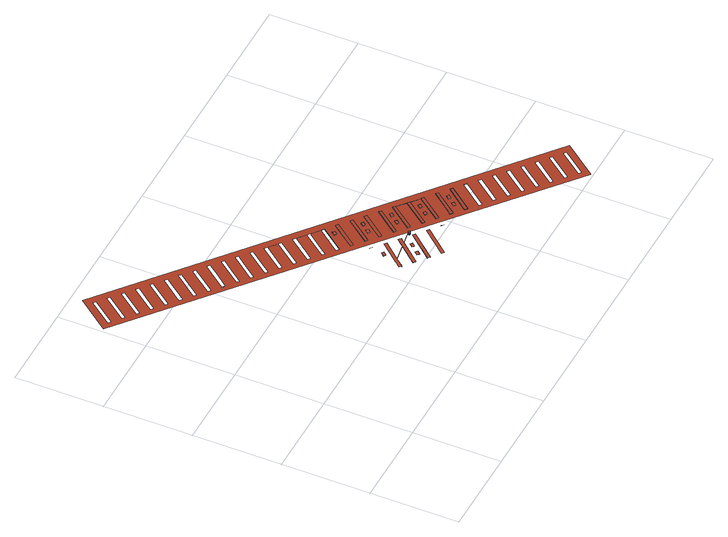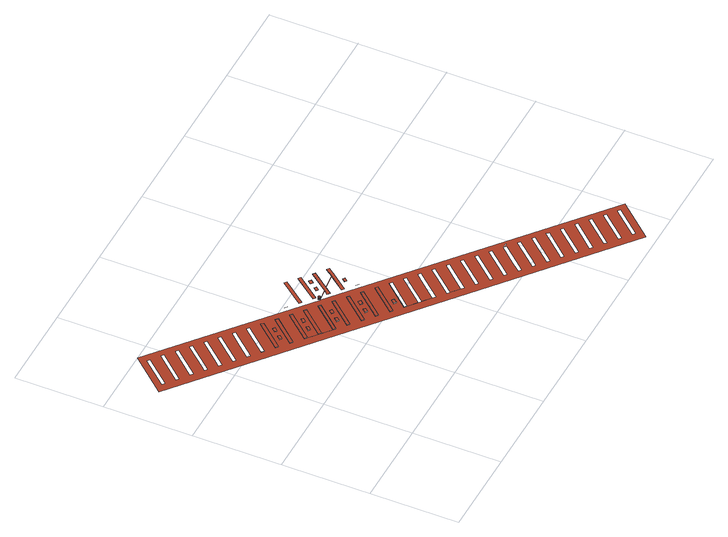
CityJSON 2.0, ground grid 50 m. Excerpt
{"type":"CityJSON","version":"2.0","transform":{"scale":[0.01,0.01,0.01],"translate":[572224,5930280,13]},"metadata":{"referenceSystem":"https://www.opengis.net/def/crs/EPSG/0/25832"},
"CityObjects":{
"building1":{"type":"Building","attributes":{"Grundfläche 2D":"13745.719091","Grundhöhe NN":"4.508"},"children":["building1-1","building1-2","building1-3","building1-4","building1-5","building1-6","building1-7","building1-8","building1-9","building1-10","building1-11","building1-12","building1-13"],"geometry":[{"type":"MultiSurface","lod":"3","boundaries":[[[0,1,2,3]],[[4,5,6,7,8,9,10,11,12,13]],[[14,15,16,17,18,19,8,7,6,5,4]],[[20,21,16,15]],[[22,23,24,25]],[[0,26,27,28,29,30,31,32,33,1]],[[31,30,34,35,36,21,20,2,1,33,32]],[[37,38,39,40]],[[19,41,9,8]],[[42,43,44,45]],[[46,47,48,29,28,27,26,0,3,49,50]],[[51,52,53,54]],[[55,56,57,58]],[[38,37,59,60]],[[60,59,61,62]],[[63,50,49]],[[48,34,30,29]],[[64,65,66,67]],[[56,55,68,69]],[[69,68,70,71]],[[43,72,73,44]],[[74,51,54,75]],[[45,76,77,42]],[[78,79,80,81]],[[62,39,38,60]],[[82,83,84,85]],[[72,43,42,77]],[[65,86,87,66]],[[56,69,71,57]],[[88,89,90,91,63,92],[93,94,95,96,97,98,99,75],[100,101,102,103,104,105],[106,107,108,109,110,111,112],[113,114,115,116,117,118],[119,120,121,122,123],[124,125,126,127],[128,129,130,131],[132,133,134,135],[136,137,138,139,140,111],[141,142,143,144,145],[146,147,148,149],[150,151,152,153],[58,57,71,70],[53,154,75,54],[155,105,156,157],[158,159,160,161],[162,163,164,165],[166,167,168,169],[45,44,73,76],[66,87,170,67],[171,172,173,174,175],[176,177,178,179,180,99],[181,182,183,184,185,186],[187,188,189,190,191,192],[193,194,195,196,197],[198,199,200,201,202,203],[85,84,204,205],[206,207,208,104],[209,210,211,212,213],[214,215,216,217],[218,219,220,221],[222,223,224,225],[226,227,228,229,230,231],[232,233,234,235,236],[237,238,113]],[[239,240,78,81]],[[241,242,207,206]],[[86,65,64,243]],[[243,64,67,170]],[[83,244,204,84]],[[76,73,72,77]],[[245,246,247,248]],[[249,250,102,101]],[[244,83,82,251]],[[251,82,85,205]],[[242,252,208,207]],[[86,243,170,87]],[[155,157,253,254]],[[252,242,241,255]],[[255,241,206,104]],[[250,256,103,102]],[[244,251,205,204]],[[233,232,257,258]],[[256,250,249,259]],[[259,249,101,100]],[[254,260,105,155]],[[252,255,104,208]],[[260,254,253,261]],[[261,253,157,156]],[[233,258,262,235,234]],[[256,259,100,103]],[[104,103,100,105]],[[262,258,257,263]],[[263,257,232,236]],[[264,265,148,147]],[[156,105,260,261]],[[265,264,266,267]],[[267,266,146,149]],[[236,235,262,263]],[[149,148,265,267]],[[127,126,268,269]]],"semantics":{"surfaces":[{"type":"WallSurface"},{"type":"RoofSurface"}],"values":[0,1,0,1,0,1,0,0,0,0,0,0,0,1,0,1,0,0,1,0,0,0,0,1,0,0,1,0,0,1,0,0,1,0,0,0,0,0,1,0,0,0,0,1,0,0,0,0,1,0,0,0,1,0,0,0,1,1,0,0,0,1,0,0,0,0]}}]},
"building1-1":{"type":"BuildingInstallation","parents":["building1"],"geometry":[{"type":"MultiSurface","lod":"3","boundaries":[[[270,271,272,273]],[[273,272,274,275]],[[275,276,270,273]],[[276,277,271,270]],[[272,271,277,274]]],"semantics":{"surfaces":[{"type":"RoofSurface"},{"type":"WallSurface"}],"values":[0,1,1,1,1]}}]},
"building1-2":{"type":"BuildingInstallation","parents":["building1"],"geometry":[{"type":"MultiSurface","lod":"3","boundaries":[[[278,279,280,281]],[[281,280,282,283]],[[278,281,283,284]],[[279,278,284,285]],[[280,279,285,282]]],"semantics":{"surfaces":[{"type":"RoofSurface"},{"type":"WallSurface"}],"values":[0,1,1,1,1]}}]},
"building1-3":{"type":"BuildingInstallation","parents":["building1"],"geometry":[{"type":"MultiSurface","lod":"3","boundaries":[[[286,287,288,289]],[[289,288,290,291]],[[286,289,291,292]],[[287,286,292,293]],[[288,287,293,290]]],"semantics":{"surfaces":[{"type":"RoofSurface"},{"type":"WallSurface"}],"values":[0,1,1,1,1]}}]},
"building1-4":{"type":"BuildingInstallation","parents":["building1"],"geometry":[{"type":"MultiSurface","lod":"3","boundaries":[[[294,295,296,297]],[[297,296,298,299]],[[294,297,299,300]],[[295,294,300,301]],[[296,295,301,298]]],"semantics":{"surfaces":[{"type":"RoofSurface"},{"type":"WallSurface"}],"values":[0,1,1,1,1]}}]},
"building1-5":{"type":"BuildingInstallation","parents":["building1"],"geometry":[{"type":"MultiSurface","lod":"3","boundaries":[[[302,303,304,305]],[[305,304,306,307]],[[302,305,307,308]],[[303,302,308,309]],[[304,303,309,306]]],"semantics":{"surfaces":[{"type":"RoofSurface"},{"type":"WallSurface"}],"values":[0,1,1,1,1]}}]},
"building1-6":{"type":"BuildingInstallation","parents":["building1"],"geometry":[{"type":"MultiSurface","lod":"3","boundaries":[[[310,311,312,313,314,315,316,317,318,319,320,321,322,323,324,325,326,327,328,329,330,331,332,333,334,335,336,337,338,339,340,341,342,343,344,345,346,347,348,349,350,351,352,353,354,355,356,357,358,359,360,361,362,363,364,365,366,367,368,369,370,371,372,373,374,375,376,377,378,379,380,381,382,383,384,385,386,387,388,389,390,391,392,393,394,395,396,397,398,399,400,401,402,403,404,405,406,407,408,409,410,411,412,413,414,415,416,417,418,419,420,421,422,423,424,425,426,427,428,429,430,431,432,433,434,435,436,437,438,439,440,441,442,443,444,445,446,447,448,449,450,451,452,453,454,455,456,457,458,459,460,461,462,463,464,465,466,467,468,469]],[[470,471,465,464]],[[471,472,473,467,466,465]],[[473,474,475,476,310,469,468,467]],[[476,477,311,310]],[[477,478,479,313,312,311]],[[479,480,314,313]],[[480,481,482,316,315,314]],[[483,484,485,486,456,455,454,453]],[[486,487,457,456]],[[487,488,458,457]],[[488,489,459,458]],[[489,490,460,459]],[[490,491,492,493,463,462,461,460]],[[493,470,464,463]],[[482,494,317,316]],[[494,495,318,317]],[[495,496,319,318]],[[496,497,320,319]],[[497,498,321,320]],[[498,499,322,321]],[[499,500,323,322]],[[500,501,324,323]],[[501,502,325,324]],[[502,503,326,325]],[[503,504,327,326]],[[504,505,328,327]],[[505,506,329,328]],[[506,507,330,329]],[[507,508,331,330]],[[508,509,332,331]],[[509,510,333,332]],[[510,511,334,333]],[[511,512,513,336,335,334]],[[513,514,515,338,337,336]],[[515,516,339,338]],[[516,517,518,341,340,339]],[[518,519,520,343,342,341]],[[520,521,344,343]],[[521,522,523,346,345,344]],[[523,524,347,346]],[[524,525,348,347]],[[525,526,349,348]],[[526,527,528,351,350,349]],[[528,529,352,351]],[[529,530,353,352]],[[530,531,354,353]],[[531,532,355,354]],[[532,533,356,355]],[[533,534,357,356]],[[534,535,358,357]],[[535,536,359,358]],[[536,537,360,359]],[[537,538,361,360]],[[538,539,362,361]],[[539,540,363,362]],[[540,541,364,363]],[[541,542,365,364]],[[542,543,366,365]],[[543,544,367,366]],[[544,545,368,367]],[[545,546,369,368]],[[546,547,370,369]],[[547,548,371,370]],[[548,549,372,371]],[[549,550,373,372]],[[550,551,374,373]],[[551,552,375,374]],[[552,553,376,375]],[[553,554,377,376]],[[554,555,556,379,378,377]],[[556,557,380,379]],[[557,558,381,380]],[[558,559,382,381]],[[559,560,383,382]],[[560,561,384,383]],[[561,562,563,386,385,384]],[[563,564,565,388,387,386]],[[565,566,389,388]],[[566,567,568,391,390,389]],[[568,569,570,393,392,391]],[[570,571,394,393]],[[571,572,395,394]],[[572,573,396,395]],[[573,574,397,396]],[[574,575,576,399,398,397]],[[576,577,400,399]],[[577,578,401,400]],[[578,579,402,401]],[[579,580,403,402]],[[580,581,404,403]],[[581,582,405,404]],[[582,583,406,405]],[[583,584,407,406]],[[584,585,408,407]],[[585,586,409,408]],[[586,587,410,409]],[[587,588,411,410]],[[588,589,412,411]],[[589,590,413,412]],[[590,591,414,413]],[[591,592,415,414]],[[592,593,416,415]],[[593,594,417,416]],[[594,595,418,417]],[[595,596,597,420,419,418]],[[597,598,421,420]],[[598,599,422,421]],[[599,600,423,422]],[[600,601,424,423]],[[601,602,425,424]],[[602,603,426,425]],[[603,604,605,428,427,426]],[[605,606,429,428]],[[606,607,430,429]],[[607,608,431,430]],[[608,609,610,433,432,431]],[[610,611,434,433]],[[611,612,613,436,435,434]],[[613,614,437,436]],[[614,615,438,437]],[[615,616,439,438]],[[616,617,440,439]],[[617,618,441,440]],[[618,619,442,441]],[[619,620,443,442]],[[620,621,444,443]],[[621,622,445,444]],[[622,623,446,445]],[[623,624,447,446]],[[624,625,448,447]],[[625,626,449,448]],[[626,627,450,449]],[[627,628,451,450]],[[628,629,452,451]],[[629,483,453,452]]],"semantics":{"surfaces":[{"type":"RoofSurface"},{"type":"WallSurface"}],"values":[0,1,1,1,1,1,1,1,1,1,1,1,1,1,1,1,1,1,1,1,1,1,1,1,1,1,1,1,1,1,1,1,1,1,1,1,1,1,1,1,1,1,1,1,1,1,1,1,1,1,1,1,1,1,1,1,1,1,1,1,1,1,1,1,1,1,1,1,1,1,1,1,1,1,1,1,1,1,1,1,1,1,1,1,1,1,1,1,1,1,1,1,1,1,1,1,1,1,1,1,1,1,1,1,1,1,1,1,1,1,1,1,1,1,1,1,1,1,1,1,1,1,1,1,1,1,1,1,1,1,1,1,1,1,1,1]}}]},
"building1-7":{"type":"BuildingInstallation","parents":["building1"],"geometry":[{"type":"MultiSurface","lod":"3","boundaries":[[[630,631,632,633]],[[633,632,634,635]],[[630,633,635,636]],[[631,630,636,637]],[[632,631,637,634]]],"semantics":{"surfaces":[{"type":"RoofSurface"},{"type":"WallSurface"}],"values":[0,1,1,1,1]}}]},
"building1-8":{"type":"BuildingInstallation","parents":["building1"],"geometry":[{"type":"MultiSurface","lod":"3","boundaries":[[[638,639,640,641]],[[641,640,642,643]],[[638,641,643,644]],[[639,638,644,645]],[[640,639,645,642]]],"semantics":{"surfaces":[{"type":"RoofSurface"},{"type":"WallSurface"}],"values":[0,1,1,1,1]}}]},
"building1-9":{"type":"BuildingInstallation","parents":["building1"],"geometry":[{"type":"MultiSurface","lod":"3","boundaries":[[[646,647,648,649]],[[649,648,650,651]],[[646,649,651,652]],[[647,646,652,653]],[[648,647,653,650]]],"semantics":{"surfaces":[{"type":"RoofSurface"},{"type":"WallSurface"}],"values":[0,1,1,1,1]}}]},
"building1-10":{"type":"BuildingInstallation","parents":["building1"],"geometry":[{"type":"MultiSurface","lod":"3","boundaries":[[[654,655,656,657]],[[657,656,658,659]],[[654,657,659,660]],[[655,654,660,661]],[[656,655,661,658]]],"semantics":{"surfaces":[{"type":"RoofSurface"},{"type":"WallSurface"}],"values":[0,1,1,1,1]}}]},
"building1-11":{"type":"BuildingInstallation","parents":["building1"],"geometry":[{"type":"MultiSurface","lod":"3","boundaries":[[[662,663,664,665]],[[665,664,666,667]],[[662,665,667,668]],[[663,662,668,669]],[[664,663,669,666]]],"semantics":{"surfaces":[{"type":"RoofSurface"},{"type":"WallSurface"}],"values":[0,1,1,1,1]}}]},
"building1-12":{"type":"BuildingInstallation","parents":["building1"],"geometry":[{"type":"MultiSurface","lod":"3","boundaries":[[[670,671,672,673]],[[673,672,674,675]],[[670,673,675,676]],[[671,670,676,677]],[[672,671,677,674]]],"semantics":{"surfaces":[{"type":"RoofSurface"},{"type":"WallSurface"}],"values":[0,1,1,1,1]}}]},
"building1-13":{"type":"BuildingInstallation","parents":["building1"],"geometry":[{"type":"MultiSurface","lod":"3","boundaries":[[[678,679,680,681]],[[681,680,682,683]],[[678,681,683,684]],[[679,678,684,685]],[[680,679,685,682]]],"semantics":{"surfaces":[{"type":"RoofSurface"},{"type":"WallSurface"}],"values":[0,1,1,1,1]}}]}
},
"vertices":[
[11549,5318,171],[11418,5426,171],[11418,5426,128],[11549,5318,128],[10929,5825,171],[11290,6261,201],[11315,6291,203],[11329,6308,204],[12074,7210,266],[11943,7318,266],[11169,6382,202],[11077,6271,194],[11065,6257,193],[10798,5933,171],[10929,5825,128],[11290,6261,166],[11315,6291,166],[11329,6308,168],[11410,6407,177],[12074,7210,250],[12224,6402,215],[12238,6418,215],[11461,7724,251],[11330,7832,251],[11330,7832,266],[11461,7724,266],[12477,6441,248],[12487,6453,249],[12514,6485,251],[12694,6703,266],[12562,6811,266],[12303,6498,245],[12262,6448,241],[12238,6418,239],[12562,6811,251],[12303,6498,222],[12262,6448,217],[12033,4918,171],[13178,6303,266],[13178,6303,251],[12033,4918,128],[11943,7318,250],[11842,8171,259],[11710,8279,258],[11710,8279,246],[11842,8171,246],[12514,6485,231],[12545,6522,234],[12694,6703,251],[12477,6441,228],[12487,6453,228],[11744,10578,159],[10601,9191,259],[10601,9191,246],[11744,10578,127],[11089,8795,258],[12232,10181,159],[12232,10181,127],[11089,8795,246],[12165,4809,171],[13309,6194,266],[12165,4809,128],[13309,6194,251],[13268,6560,269],[12450,7669,259],[12318,7778,258],[12318,7778,246],[12450,7669,246],[11221,8686,259],[12364,10072,159],[11221,8686,246],[12364,10072,127],[12854,9666,159],[12854,9666,127],[11612,10687,159],[11612,10687,127],[12986,9557,127],[12986,9557,159],[13790,5800,266],[12645,4415,171],[12776,4307,171],[13921,5692,266],[13073,7155,259],[12941,7264,258],[12941,7264,246],[13073,7155,246],[13462,9164,159],[13462,9164,127],[22782,2041,98],[1707,19397,98],[92,17440,269],[13229,6592,269],[21148,53,269],[11120,11085,127],[10196,9964,224],[9977,9698,247],[9845,9807,247],[10080,10092,222],[10988,11193,127],[10505,11595,127],[15440,7529,127],[14296,6142,247],[14164,6251,247],[15307,7638,127],[14831,8037,127],[15919,7137,127],[9119,11161,208],[8749,10713,247],[8617,10822,247],[9003,11289,206],[9761,12208,127],[9278,12613,127],[9893,12099,127],[5662,13261,247],[5530,13370,247],[6295,14298,166],[6673,14756,127],[6805,14647,127],[6411,14170,168],[18620,2587,246],[18488,2696,246],[19631,4083,127],[19763,3974,127],[19468,3615,158],[16765,4111,246],[16633,4220,246],[17776,5606,127],[17908,5497,127],[2573,15802,247],[2441,15911,247],[3585,17298,127],[3717,17189,127],[21484,2558,127],[21616,2450,127],[20473,1063,246],[20341,1172,246],[8576,11763,200],[8134,11227,246],[8002,11336,246],[8461,11892,198],[9145,12722,127],[17385,3603,246],[17253,3712,246],[18396,5098,127],[18529,4989,127],[17983,4327,184],[16152,4613,246],[16019,4722,246],[17163,6109,127],[17295,6000,127],[3058,15409,247],[4202,16795,127],[4334,16686,127],[3191,15300,247],[10469,9300,246],[14776,5750,246],[16051,7028,127],[14908,5641,246],[585,17436,248],[1729,18822,127],[1861,18713,127],[717,17327,248],[20993,2958,127],[19850,1572,246],[19718,1681,246],[20861,3067,127],[1955,16308,248],[1823,16417,248],[2966,17804,127],[3098,17695,127],[13594,9055,127],[3807,14784,247],[3674,14893,247],[4818,16279,127],[4950,16170,127],[4788,15974,144],[9655,10565,216],[9361,10209,247],[9229,10318,247],[9539,10693,214],[10373,11704,127],[8034,12366,192],[7515,11738,246],[7383,11847,246],[7918,12495,190],[8527,13233,127],[8659,13124,127],[6280,12753,247],[6148,12862,247],[6837,13697,174],[7292,14248,127],[7424,14139,127],[6953,13568,176],[18722,3975,171],[17998,3097,246],[17866,3207,246],[19009,4593,127],[19141,4484,127],[5040,13765,247],[4908,13874,247],[5754,14900,158],[6052,15260,127],[6184,15151,127],[5870,14771,160],[14085,8650,127],[14217,8541,127],[13687,6650,246],[13555,6759,246],[14699,8146,127],[19234,2078,246],[19102,2187,246],[20246,3573,127],[20378,3464,127],[20211,3262,145],[1334,16817,248],[1202,16926,248],[2345,18312,127],[2478,18203,127],[4426,14278,247],[4294,14387,247],[5437,15773,127],[5569,15664,127],[22099,2064,126],[22231,1955,126],[21087,569,245],[20955,678,245],[7490,12971,184],[6893,12246,247],[6760,12355,247],[7374,13099,182],[7904,13741,127],[8036,13632,127],[15528,5129,246],[15396,5238,246],[15580,5462,227],[16539,6624,127],[16671,6516,127],[5394,13291,257],[5399,13295,256],[13921,5692,251],[13790,5800,251],[13687,6650,259],[13555,6759,258],[13594,9055,159],[14085,8650,159],[14538,5185,251],[14406,5294,251],[14406,5294,266],[14538,5185,266],[14296,6142,259],[14164,6251,258],[14217,8541,159],[14699,8146,159],[14908,5641,259],[14776,5750,258],[14831,8037,159],[15307,7638,159],[15528,5129,259],[15396,5238,258],[15440,7529,159],[15919,7137,159],[16051,7028,159],[16539,6624,159],[16671,6516,159],[16019,4722,258],[17163,6109,159],[16152,4613,259],[17295,6000,159],[17776,5606,159],[17908,5497,159],
[11314,7161,223],[11159,6980,223],[11275,6881,223],[11430,7062,223],[11275,6881,197],[11430,7062,214],[11314,7161,214],[11159,6980,197],
[12160,5667,188],[12009,5483,188],[12126,5387,188],[12277,5571,188],[12126,5387,157],[12277,5571,173],[12160,5667,173],[12009,5483,157],
[12546,6142,223],[12391,5960,223],[12507,5861,223],[12662,6043,223],[12507,5861,198],[12662,6043,215],[12546,6142,215],[12391,5960,199],
[11650,10092,204],[11503,9900,211],[11624,9807,211],[11771,9999,203],[11624,9807,171],[11771,9999,155],[11650,10092,156],[11503,9900,172],
[12505,8613,228],[12348,8427,239],[12466,8329,238],[12622,8515,228],[12466,8329,212],[12622,8515,196],[12505,8613,196],[12348,8427,212],
[13161,6537,396],[13160,6537,396],[13158,6536,396],[13156,6536,396],[13154,6535,396],[13152,6534,396],[13150,6534,396],[13148,6533,396],[13146,6532,396],[13144,6531,396],[13142,6530,396],[13140,6529,396],[13138,6528,396],[13136,6526,396],[13134,6525,396],[13133,6524,396],[13131,6522,396],[13128,6519,396],[13124,6516,396],[13123,6514,396],[13120,6510,396],[13119,6508,396],[13116,6504,396],[13115,6502,396],[13114,6500,396],[13113,6497,396],[13112,6495,396],[13112,6493,396],[13111,6491,396],[13110,6489,396],[13110,6486,396],[13109,6484,396],[13109,6482,396],[13109,6480,396],[13109,6477,396],[13109,6475,396],[13108,6473,396],[13108,6471,396],[13109,6469,396],[13109,6466,396],[13109,6462,396],[13110,6460,396],[13110,6458,396],[13111,6456,396],[13112,6450,396],[13113,6449,396],[13115,6445,396],[13115,6444,396],[13116,6442,396],[13117,6440,396],[13118,6439,396],[13119,6437,396],[13120,6436,396],[13122,6433,396],[13123,6431,396],[13126,6428,396],[13127,6427,396],[13129,6425,396],[13130,6424,396],[13132,6423,396],[13133,6421,396],[13135,6420,396],[13137,6419,396],[13139,6418,396],[13141,6416,396],[13142,6415,396],[13146,6413,396],[13148,6412,396],[13151,6412,396],[13153,6411,396],[13157,6409,396],[13162,6408,396],[13164,6408,396],[13169,6407,396],[13173,6407,396],[13176,6407,396],[13178,6407,396],[13181,6408,396],[13183,6408,396],[13188,6409,396],[13190,6409,396],[13194,6410,396],[13196,6411,396],[13198,6412,396],[13201,6413,396],[13203,6414,396],[13205,6415,396],[13207,6416,396],[13208,6417,396],[13210,6418,396],[13212,6419,396],[13215,6422,396],[13217,6423,396],[13220,6426,396],[13221,6428,396],[13223,6429,396],[13224,6430,396],[13226,6433,396],[13228,6435,396],[13229,6437,396],[13230,6438,396],[13230,6439,396],[13232,6443,396],[13233,6444,396],[13234,6446,396],[13234,6448,396],[13235,6450,396],[13236,6451,396],[13237,6455,396],[13238,6457,396],[13238,6459,396],[13239,6461,396],[13239,6465,396],[13239,6467,396],[13240,6472,396],[13240,6474,396],[13239,6476,396],[13239,6479,396],[13239,6481,396],[13239,6483,396],[13238,6485,396],[13238,6488,396],[13237,6490,396],[13237,6492,396],[13235,6496,396],[13234,6499,396],[13233,6501,396],[13231,6505,396],[13230,6507,396],[13227,6511,396],[13226,6513,396],[13224,6515,396],[13223,6516,396],[13221,6518,396],[13219,6520,396],[13218,6521,396],[13216,6523,396],[13212,6526,396],[13211,6527,396],[13209,6528,396],[13205,6530,396],[13203,6531,396],[13201,6532,396],[13199,6533,396],[13197,6534,396],[13195,6535,396],[13193,6535,396],[13191,6536,396],[13189,6536,396],[13186,6537,396],[13184,6538,396],[13182,6538,396],[13180,6538,396],[13178,6538,396],[13176,6538,396],[13173,6538,396],[13169,6538,396],[13167,6538,396],[13165,6538,396],[13164,6537,396],[13176,6538,263],[13173,6538,263],[13169,6538,263],[13167,6538,263],[13165,6538,263],[13164,6537,263],[13161,6537,263],[13160,6537,263],[13158,6536,262],[13156,6536,262],[13154,6535,262],[13152,6534,262],[13150,6534,262],[13199,6533,264],[13197,6534,264],[13195,6535,264],[13193,6535,264],[13191,6536,264],[13189,6536,264],[13186,6537,264],[13184,6538,264],[13182,6538,264],[13180,6538,264],[13178,6538,264],[13148,6533,262],[13146,6532,262],[13144,6531,262],[13142,6530,262],[13140,6529,261],[13138,6528,261],[13136,6526,261],[13134,6525,261],[13133,6524,261],[13131,6522,261],[13128,6519,260],[13124,6516,260],[13123,6514,260],[13120,6510,260],[13119,6508,259],[13116,6504,259],[13115,6502,259],[13114,6500,259],[13113,6497,259],[13112,6495,258],[13112,6493,258],[13111,6491,258],[13110,6489,258],[13110,6486,258],[13109,6484,258],[13109,6482,257],[13109,6480,257],[13109,6477,257],[13109,6475,257],[13108,6473,257],[13108,6471,257],[13109,6469,257],[13109,6466,257],[13109,6462,256],[13110,6460,256],[13110,6458,256],[13111,6456,256],[13112,6450,256],[13113,6449,256],[13115,6445,256],[13115,6444,256],[13116,6442,256],[13117,6440,256],[13118,6439,256],[13119,6437,256],[13120,6436,256],[13122,6433,255],[13123,6431,255],[13126,6428,255],[13127,6427,255],[13129,6425,255],[13130,6424,255],[13132,6423,255],[13133,6421,255],[13135,6420,255],[13137,6419,255],[13139,6418,255],[13141,6416,255],[13142,6415,255],[13146,6413,255],[13148,6412,256],[13151,6412,256],[13153,6411,256],[13157,6409,256],[13162,6408,256],[13164,6408,256],[13169,6407,256],[13173,6407,256],[13176,6407,256],[13178,6407,257],[13181,6408,257],[13183,6408,257],[13188,6409,257],[13190,6409,257],[13194,6410,257],[13196,6411,258],[13198,6412,258],[13201,6413,258],[13203,6414,258],[13205,6415,258],[13207,6416,258],[13208,6417,258],[13210,6418,259],[13212,6419,259],[13215,6422,259],[13217,6423,259],[13220,6426,259],[13221,6428,260],[13223,6429,260],[13224,6430,260],[13226,6433,260],[13228,6435,260],[13229,6437,260],[13230,6438,261],[13230,6439,261],[13232,6443,261],[13233,6444,261],[13234,6446,261],[13234,6448,261],[13235,6450,261],[13236,6451,261],[13237,6455,262],[13238,6457,262],[13238,6459,262],[13239,6461,262],[13239,6465,262],[13239,6467,262],[13240,6472,263],[13240,6474,263],[13239,6476,263],[13239,6479,263],[13239,6481,263],[13239,6483,263],[13238,6485,263],[13238,6488,263],[13237,6490,264],[13237,6492,264],[13235,6496,264],[13234,6499,264],[13233,6501,264],[13231,6505,264],[13230,6507,264],[13227,6511,264],[13226,6513,264],[13224,6515,264],[13223,6516,264],[13221,6518,264],[13219,6520,264],[13218,6521,264],[13216,6523,264],[13212,6526,264],[13211,6527,264],[13209,6528,264],[13205,6530,264],[13203,6531,264],[13201,6532,264],
[12887,9073,211],[12740,8891,211],[12856,8797,211],[13003,8980,211],[12856,8797,171],[13003,8980,156],[12887,9073,156],[12740,8891,171],
[13739,7593,228],[13583,7406,239],[13700,7308,238],[13856,7495,228],[13700,7308,212],[13856,7495,196],[13739,7593,196],[13583,7406,212],
[14129,8059,219],[13981,7874,219],[14092,7785,219],[14240,7969,219],[14092,7785,171],[14240,7969,155],[14129,8059,155],[13981,7874,171],
[14953,6572,228],[14797,6385,239],[14914,6287,238],[15070,6474,228],[14914,6287,213],[15070,6474,197],[14953,6572,197],[14797,6385,213],
[15349,7038,206],[15196,6844,206],[15311,6753,206],[15464,6946,206],[15311,6753,172],[15464,6946,156],[15349,7038,156],[15196,6844,173],
[16204,5565,228],[16048,5378,239],[16165,5280,238],[16321,5467,228],[16165,5280,212],[16321,5467,196],[16204,5565,196],[16048,5378,212],
[16587,6028,219],[16436,5839,219],[16551,5747,219],[16703,5936,219],[16551,5747,172],[16703,5936,155],[16587,6028,156],[16436,5839,172]
]}
